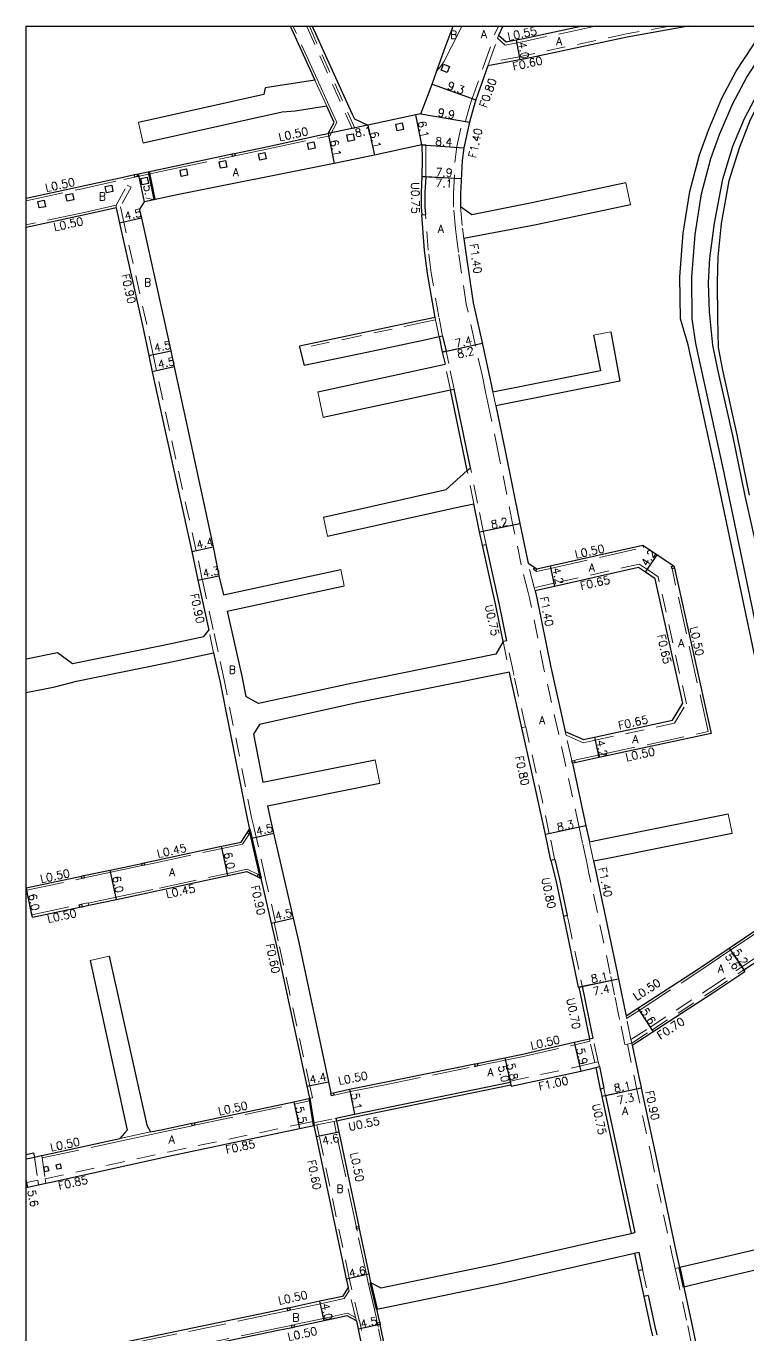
# Model space of a CAD drawing. Header units: metres. Extents: x -11200 to -10400, y -111600 to -111000.
# Drawn here: x -11200 to -11055.8, y -111261.6 to -111000 of the extents above; entities that cross this region are included whole.
import ezdxf

# ---------------------------------------------------------------- set-up
doc = ezdxf.new("R2010")
doc.units = ezdxf.units.M
doc.header["$LTSCALE"] = 2.5
doc.linetypes.add('22320', pattern=[2.5, 1.5, -1])
doc.linetypes.add('22330', pattern=[4, 3, -1])
for name, color, linetype, lineweight in [('2101000', 177, 'Continuous', 30), ('2101001', 1, 'Continuous', 30), ('2102000', 191, 'Continuous', 30), ('2102001', 191, 'Continuous', 9), ('2232000', 4, '22320', 9), ('2233000', 62, '22330', 9), ('6132000', 1, '61320', 9), ('9201100', 215, 'Continuous', 30), ('9202200', 155, 'Continuous', 60), ('9203500', 155, 'Continuous', 30)]:
    doc.layers.add(name, color=color, linetype=linetype, lineweight=lineweight)
for name, color, linetype in [('2231000', 162, 'Continuous'), ('2235000', 7, 'Continuous'), ('9201500', 222, 'Continuous'), ('9202100', 82, 'Continuous'), ('999', 7, 'Continuous')]:
    doc.layers.add(name, color=color, linetype=linetype)
doc.styles.add('Dm_Anotation', font='txt.shx', dxfattribs={"bigfont": 'pscdm.shx'})
doc.linetypes.add('61320', pattern='A,0,[3,dmdr.shx,S=0.25,R=0,X=0,Y=0],1.5,[3,dmdr.shx,S=0.25,R=0,X=0,Y=0]', length=1.5)

msp = doc.modelspace()

# ---------------------------------------------------------------- linework, layer by layer
at = {"layer": '2101000'}
for points in [[(-11199.77, -111000), (-11200, -111000.12)], [(-11147.2, -111000), (-11147.09, -111000.25), (-11146.62, -111001.29), (-11142.3, -111010.78)], [(-11142.81, -111000), (-11134.81, -111017.61), (-11134.4, -111018.49), (-11131.72, -111019.82)], [(-11121.14, -111017.51), (-11119.77, -111014.08), (-11118.87, -111011.58), (-11117.94, -111008.95), (-11116.45, -111004.8), (-11114.67, -111000)], [(-11067.61, -111000), (-11079.88, -111002.17), (-11100.17, -111006.52), (-11101.3, -111006.73), (-11107.69, -111007.93)], [(-11088.83, -111000), (-11100.9, -111002.59), (-11102.04, -111002.8), (-11104.06, -111003.18), (-11105.57, -111001.86)], [(-11104.74, -111000), (-11105.57, -111001.86)], [(-11107.69, -111007.93), (-11110.12, -111014.71), (-11110.55, -111016.08), (-11111.39, -111019.2), (-11112.51, -111024.3), (-11112.87, -111026.88), (-11113.21, -111033.52), (-11113.19, -111035.83), (-11113.17, -111036.08)], [(-11200, -111034.38), (-11189.51, -111032.14), (-11180.59, -111030.16), (-11178.37, -111029.68), (-11177.88, -111029.58), (-11177.55, -111029.51), (-11171.31, -111028.18), (-11158.84, -111025.55), (-11158.35, -111025.45), (-11151.63, -111024.03), (-11141.35, -111021.81), (-11139.65, -111021.46), (-11138.45, -111019.26), (-11139.93, -111016)], [(-11121.14, -111017.51), (-11122.13, -111017.71), (-11131.72, -111019.82)], [(-11120.89, -111023.69), (-11130.4, -111025.78), (-11138.42, -111027.43), (-11170.12, -111033.76), (-11176.36, -111035.08)], [(-11120.89, -111023.69), (-11120.84, -111026.55), (-11120.89, -111030.05)], [(-11120.89, -111030.05), (-11120.14, -111030.08), (-11120.31, -111033.34), (-11120.29, -111036.15), (-11120.16, -111037.66)], [(-11182.04, -111036.32), (-11188.27, -111037.7), (-11200, -111040.21)], [(-11182.04, -111036.32), (-11181.36, -111039.37), (-11176.78, -111059.82), (-11175.49, -111065.85), (-11174.8, -111069.07), (-11172.24, -111080.98), (-11166.91, -111105.03), (-11165.67, -111110.76), (-11163.5, -111120.76)], [(-11177.34, -111036.71), (-11176.36, -111035.08)], [(-11177.34, -111036.71), (-11176.97, -111038.38), (-11172.39, -111058.85), (-11171.09, -111064.9), (-11170.4, -111068.12), (-11167.84, -111080.02), (-11162.61, -111104.1), (-11161.46, -111109.85), (-11160.59, -111113.69)], [(-11118.25, -111058.21), (-11119.78, -111049.44), (-11120.41, -111044.84), (-11120.91, -111037.74), (-11120.16, -111037.66)], [(-11112.54, -111042.44), (-11112.2, -111044.94), (-11110.66, -111055.27), (-11108.94, -111062.98), (-11107.44, -111069.76), (-11106.73, -111073.16)], [(-11118.25, -111058.21), (-11120.85, -111058.76), (-11133.34, -111061.41), (-11145.39, -111063.96)], [(-11116.75, -111061.98), (-11117.48, -111062.13), (-11120.02, -111062.67), (-11131.91, -111065.2), (-11144.45, -111067.85)], [(-11116.75, -111061.98), (-11116.08, -111064.96), (-11116.82, -111065.13), (-11116.27, -111067.59)], [(-11111.2, -111088.25), (-11111.58, -111086.37), (-11114.47, -111072.54)], [(-11106.15, -111075.91), (-11104.28, -111084.87), (-11101.33, -111099.43), (-11099.69, -111107.36)], [(-11108.77, -111103.76), (-11109.37, -111101.06), (-11110.49, -111095.51)], [(-11108.77, -111103.76), (-11108.04, -111103.6)], [(-11103.92, -111122.83), (-11105.36, -111115.68), (-11108.04, -111103.6)], [(-11099.69, -111107.36), (-11098.33, -111108.21), (-11097.91, -111108.48), (-11095.29, -111107.89), (-11076.75, -111103.74), (-11073.86, -111105.66), (-11070.51, -111107.88), (-11070.41, -111108.37), (-11063.08, -111141.38), (-11085.54, -111146.21), (-11090.32, -111147.24), (-11090.8, -111147.34)], [(-11092.25, -111140.96), (-11088.59, -111142.57), (-11086.42, -111142.11), (-11070.82, -111138.75), (-11068.72, -111135.35), (-11074.25, -111110.44), (-11076.19, -111109.15), (-11077.58, -111108.23), (-11094.38, -111111.99), (-11098.29, -111112.86)], [(-11098.29, -111112.86), (-11098, -111113.99), (-11095.14, -111128.15), (-11092.25, -111140.96)], [(-11159.85, -111116.96), (-11156.91, -111129.94), (-11156.09, -111134.02)], [(-11162.53, -111125.26), (-11161.32, -111130.85), (-11155.82, -111158.38), (-11155.33, -111160.5)], [(-11094.35, -111166.56), (-11095.13, -111166.76), (-11096.22, -111161.59), (-11098.83, -111149.47), (-11100.92, -111140.24), (-11103.26, -111129.89), (-11103.42, -111129.1)], [(-11154.59, -111141.55), (-11152.67, -111151.14)], [(-11090.8, -111147.34), (-11090.73, -111147.68), (-11088.1, -111159.84), (-11087.42, -111163.01)], [(-11151.73, -111155.85), (-11151.42, -111157.44), (-11150.53, -111161.31), (-11146.64, -111178.32), (-11145.53, -111183.15), (-11139.59, -111210.98), (-11139.07, -111213.29)], [(-11199.98, -111172.23), (-11188.96, -111169.9), (-11188.47, -111169.8), (-11183.19, -111168.68), (-11176.88, -111167.35), (-11176.44, -111167.26), (-11174.53, -111166.85), (-11160.93, -111163.92), (-11157.05, -111163.08), (-11155.82, -111161.23), (-11155.57, -111160.86), (-11155.33, -111160.5)], [(-11094.35, -111166.56), (-11093.37, -111170.53), (-11091.84, -111177.76), (-11092.62, -111177.94)], [(-11086.59, -111166.87), (-11086.13, -111168.98), (-11081.88, -111189.13), (-11081.03, -111193.33), (-11080.16, -111197.58), (-11080.1, -111197.84)], [(-11198.74, -111178.1), (-11189.29, -111176.11), (-11188.8, -111176), (-11187.48, -111175.72), (-11181.95, -111174.55), (-11173.26, -111172.71), (-11159.66, -111169.79), (-11155.86, -111168.97), (-11153.81, -111169.98), (-11153.41, -111170.18), (-11153.08, -111170.34)], [(-11153.08, -111170.34), (-11151.02, -111179.33), (-11149.92, -111184.13), (-11143.88, -111211.91), (-11143.36, -111214.31)], [(-11080.1, -111197.84), (-11077.75, -111196.31), (-11065.82, -111188.55), (-11059.47, -111184.29), (-11047.2, -111176.04), (-11046.78, -111175.76), (-11043.76, -111173.73)], [(-11092.62, -111177.94), (-11089.91, -111190.8), (-11089.65, -111192.08)], [(-11056.57, -111188.61), (-11044.22, -111180.54), (-11043.77, -111180.24), (-11043.69, -111180.19), (-11043.11, -111179.8)], [(-11078.86, -111203.71), (-11062.72, -111193.22), (-11056.93, -111189.33), (-11056.35, -111188.94), (-11056.57, -111188.61)], [(-11089.65, -111192.08), (-11089.55, -111192.06), (-11088.87, -111191.91)], [(-11088.87, -111191.91), (-11088.28, -111194.81), (-11087.4, -111199.08), (-11086.73, -111202.26)], [(-11139.07, -111213.29), (-11138.58, -111213.18), (-11135.37, -111212.47), (-11128.69, -111211.17), (-11110.31, -111207.43), (-11109.82, -111207.33), (-11104.33, -111206.21), (-11101.03, -111205.54), (-11090.45, -111203.11), (-11087.42, -111202.41), (-11086.73, -111202.26)], [(-11078.86, -111203.71), (-11077.39, -111210.7), (-11077.23, -111211.44), (-11077.05, -111212.27), (-11074.28, -111225.18), (-11070.13, -111244.85), (-11069.42, -111248.12)], [(-11103.06, -111211.87), (-11089.13, -111208.86), (-11086.16, -111208.14), (-11085.43, -111207.96)], [(-11085.43, -111207.96), (-11084.51, -111212.3)], [(-11138.09, -111218.28), (-11134.4, -111217.48), (-11103.24, -111211.09), (-11103.12, -111211.63), (-11103.06, -111211.87)], [(-11175.13, -111221.04), (-11172.66, -111220.51), (-11166.92, -111219.3), (-11166.43, -111219.19), (-11146.52, -111214.99), (-11143.49, -111214.35), (-11143.36, -111214.31)], [(-11084.51, -111212.3), (-11085.25, -111212.46)], [(-11085.25, -111212.46), (-11085.1, -111213.14), (-11084.92, -111213.96)], [(-11084.19, -111213.81), (-11084.92, -111213.96)], [(-11084.19, -111213.81), (-11081.4, -111226.78), (-11078.37, -111241.16)], [(-11200, -111232.14), (-11199.69, -111232.07), (-11197.87, -111231.67), (-11197.53, -111231.59), (-11196.06, -111231.27), (-11195.34, -111231.11), (-11171.53, -111225.89), (-11145.38, -111220.37), (-11142.48, -111219.75)], [(-11142.48, -111219.75), (-11142.02, -111221.94), (-11136.01, -111250.36), (-11135.64, -111252.11)], [(-11138.09, -111218.28), (-11137.98, -111218.82), (-11137.52, -111220.99), (-11133.52, -111239.9), (-11133.41, -111240.39), (-11131.51, -111249.4), (-11131.15, -111251.1)], [(-11200, -111226.41), (-11198.35, -111226.05), (-11196.99, -111225.76), (-11196.88, -111225.73), (-11181.3, -111222.37)], [(-11131.15, -111251.1), (-11129.13, -111252.18), (-11122.62, -111250.84), (-11105.95, -111247.4), (-11084.52, -111242.55), (-11079.1, -111241.33), (-11078.37, -111241.16)], [(-11129.91, -111256.43), (-11121.81, -111254.76), (-11105.1, -111251.31), (-11083.64, -111246.45), (-11078.42, -111245.27), (-11077.54, -111245.07)], [(-11077.54, -111245.07), (-11077.26, -111246.4), (-11076.8, -111248.52)], [(-11077.68, -111248.71), (-11076.8, -111248.52)], [(-11077.68, -111248.71), (-11076.54, -111253.94)], [(-11135.64, -111252.11), (-11136.75, -111253.89), (-11141.28, -111254.87), (-11147.31, -111256.16), (-11147.8, -111256.27), (-11150.43, -111256.83), (-11177.92, -111262.56), (-11184.24, -111263.94), (-11184.73, -111264.05), (-11188.83, -111264.95), (-11190.3, -111265.27), (-11192.44, -111265.74), (-11192.93, -111265.84), (-11200, -111267.39)], [(-11075.66, -111253.75), (-11076.54, -111253.94)], [(-11075.66, -111253.75), (-11074.32, -111259.93), (-11073.95, -111261.6)], [(-11068.57, -111252.03), (-11067.16, -111258.5), (-11064.87, -111269.39), (-11063.36, -111276.6), (-11059.46, -111295.23), (-11057.77, -111302.68)], [(-11124.46, -111282.45), (-11125.34, -111278.22), (-11125.45, -111277.73), (-11129.24, -111259.55), (-11129.34, -111259.06), (-11129.58, -111257.91), (-11129.91, -111256.43)], [(-11133.99, -111258.8), (-11135.83, -111257.78), (-11140.44, -111258.78), (-11146.36, -111260.05), (-11146.85, -111260.16), (-11149.61, -111260.75), (-11177.12, -111266.48), (-11187.95, -111268.85), (-11189.42, -111269.17), (-11191.56, -111269.64), (-11192.05, -111269.74), (-11200, -111271.48)], [(-11133.99, -111258.8), (-11133.99, -111258.85), (-11133.65, -111260.47), (-11131.01, -111273.08), (-11128.11, -111286.98)]]:
    msp.add_lwpolyline(points, dxfattribs=at)
at = {"layer": '2101001'}
for points in [[(-11145.39, -111063.96), (-11145.28, -111064.45), (-11144.45, -111067.85)], [(-11198.74, -111178.1), (-11198.84, -111177.61), (-11199.87, -111172.72), (-11199.98, -111172.23)]]:
    msp.add_lwpolyline(points, dxfattribs=at)
at = {"layer": '2102000'}
for points in [[(-11069.24, -111058.5), (-11069.36, -111050.1), (-11068.7, -111041.38), (-11067.36, -111033.02), (-11065.43, -111025.7), (-11063.64, -111020.8), (-11060.93, -111014.4), (-11058.05, -111008.97), (-11053.22, -111001.58), (-11052.15, -111000)], [(-11042.58, -111171.48), (-11044.84, -111162.43), (-11052.33, -111128.15), (-11060.71, -111088.37), (-11066.17, -111063.44), (-11066.85, -111058.47), (-11066.96, -111050.18), (-11066.31, -111041.66), (-11065.01, -111033.52), (-11063.14, -111026.42), (-11061.41, -111021.68), (-11058.76, -111015.44), (-11055.98, -111010.19), (-11051.23, -111002.92), (-11049.24, -111000)], [(-11039.14, -111170.84), (-11040.43, -111166.32), (-11044.88, -111145.7), (-11048.15, -111131.47), (-11051.71, -111114.26), (-11056.26, -111093.9), (-11058.78, -111081.84), (-11061.66, -111068.93), (-11062.74, -111063.78), (-11063.39, -111057.08), (-11063.58, -111051.32), (-11063.36, -111046.35), (-11062.44, -111039.35), (-11060.76, -111030.58), (-11058.74, -111024.01), (-11056.42, -111018.44), (-11053.15, -111012.25), (-11046.32, -111001.61), (-11045.18, -111000)], [(-11043.75, -111000), (-11045.2, -111002.11), (-11052.09, -111012.62), (-11055.31, -111018.69), (-11057.49, -111024.38), (-11059.58, -111030.92), (-11061.05, -111039.41), (-11061.76, -111046.13), (-11061.87, -111051.25), (-11061.83, -111058.37), (-11061.69, -111064.25), (-11060.83, -111068.74), (-11057.95, -111081.66), (-11055.48, -111093.76)], [(-11142.3, -111010.78), (-11152.25, -111012.31), (-11152.49, -111013.64), (-11177.57, -111019.24)], [(-11139.93, -111016), (-11146.24, -111016.97), (-11148.81, -111017.16), (-11176.64, -111023.39)], [(-11080.12, -111031.33), (-11098.95, -111035.28), (-11110.91, -111037.69), (-11113.17, -111036.08)], [(-11079.2, -111035.73), (-11098.05, -111039.68), (-11112.54, -111042.44)], [(-11043.76, -111173.73), (-11046.34, -111162.74), (-11053.82, -111128.46), (-11062.2, -111088.69), (-11067.68, -111063.68), (-11069.24, -111058.5)], [(-11086.59, -111061.74), (-11085.2, -111068.87), (-11106.73, -111073.16)], [(-11083.11, -111061.07), (-11081.35, -111070.98), (-11106.15, -111075.91)], [(-11141.7, -111073.07), (-11116.27, -111067.59)], [(-11140.61, -111078.16), (-11115.2, -111072.7), (-11114.47, -111072.54)], [(-11140.6, -111098.15), (-11116.04, -111092.62), (-11111.84, -111088.83), (-11111.2, -111088.25)], [(-11139.74, -111101.97), (-11114.05, -111096.18), (-11110.49, -111095.51)], [(-11160.59, -111113.69), (-11137.11, -111108.62)], [(-11159.85, -111116.96), (-11136.41, -111111.9)], [(-11200, -111126.46), (-11193.77, -111125.17), (-11190.72, -111127.39), (-11172.63, -111123.75), (-11164.52, -111121.99), (-11163.5, -111120.76)], [(-11103.92, -111122.83), (-11104.65, -111123.01), (-11106.09, -111125.52), (-11134.73, -111131.31), (-11153.57, -111135.37), (-11156.09, -111134.02)], [(-11200, -111133.16), (-11194.3, -111132.04), (-11189.92, -111130.91), (-11171.89, -111127.29), (-11162.53, -111125.26)], [(-11103.42, -111129.1), (-11133.9, -111135.26), (-11153.33, -111139.59), (-11154.59, -111141.55)], [(-11152.67, -111151.14), (-11130.27, -111146.62)], [(-11151.73, -111155.85), (-11129.32, -111151.32)], [(-11087.42, -111163.01), (-11084.51, -111162.42), (-11059.66, -111157.41)], [(-11086.59, -111166.87), (-11083.73, -111166.29), (-11058.88, -111161.29)], [(-11183.39, -111185.91), (-11175.89, -111219.68), (-11175.13, -111221.04)], [(-11187.24, -111186.77), (-11179.79, -111220.66), (-11180.35, -111221.3), (-11180.8, -111221.8), (-11181.3, -111222.37)], [(-11030.14, -111238.94), (-11036.28, -111240.4), (-11065.64, -111247.25), (-11069.42, -111248.12)], [(-11029.23, -111242.63), (-11035.32, -111244.18), (-11064.73, -111251.14), (-11068.57, -111252.03)]]:
    msp.add_lwpolyline(points, dxfattribs=at)
at = {"layer": '2102001'}
for points in [[(-11176.64, -111023.39), (-11177.57, -111019.24)], [(-11079.2, -111035.73), (-11080.12, -111031.33)], [(-11086.59, -111061.74), (-11083.11, -111061.07)], [(-11140.61, -111078.16), (-11141.7, -111073.07)], [(-11139.74, -111101.97), (-11140.6, -111098.15)], [(-11136.41, -111111.9), (-11137.11, -111108.62)], [(-11129.32, -111151.32), (-11130.27, -111146.62)], [(-11058.88, -111161.29), (-11059.66, -111157.41)], [(-11187.24, -111186.77), (-11183.39, -111185.91)]]:
    msp.add_lwpolyline(points, dxfattribs=at)
at = {"layer": '2231000'}
for points in [[(-11120.89, -111030.05), (-11121.06, -111033.32), (-11121.03, -111036.19), (-11120.91, -111037.74)], [(-11117.48, -111062.13), (-11116.82, -111065.13)], [(-11111.84, -111088.83), (-11112.31, -111086.52), (-11115.2, -111072.7)], [(-11104.65, -111123.01), (-11106.09, -111115.83), (-11108.77, -111103.76)], [(-11095.13, -111166.76), (-11094.15, -111170.71), (-11092.62, -111177.94)], [(-11089.55, -111192.06), (-11088.96, -111194.95), (-11088.09, -111199.22), (-11087.42, -111202.41)], [(-11086.16, -111208.14), (-11085.25, -111212.46)], [(-11137.98, -111218.82), (-11134.29, -111218.02), (-11103.12, -111211.63)], [(-11084.92, -111213.96), (-11082.13, -111226.94), (-11079.1, -111241.33)], [(-11200, -111225.54), (-11198.56, -111225.23), (-11198.35, -111226.05)], [(-11078.42, -111245.27), (-11078.14, -111246.59), (-11077.68, -111248.71)], [(-11076.54, -111253.94), (-11075.2, -111260.12), (-11074.83, -111261.79)]]:
    msp.add_lwpolyline(points, dxfattribs=at)
at = {"layer": '2232000'}
for points in [[(-11143.96, -111000), (-11143.85, -111000.23), (-11136.03, -111017.79), (-11134.81, -111020.46)], [(-11143.41, -111000), (-11143.4, -111000.03), (-11135.58, -111017.58), (-11134.31, -111020.36)], [(-11112.18, -111019.06), (-11112.17, -111019.01), (-11111.32, -111015.85), (-11110.87, -111014.45), (-11108.45, -111007.66), (-11106.3, -111001.54), (-11105.62, -111000)], [(-11071.34, -111000), (-11080.01, -111001.54), (-11100.3, -111005.88), (-11101.42, -111006.1), (-11107.45, -111007.22)], [(-11107.69, -111007.93), (-11107.45, -111007.22), (-11105.76, -111002.42), (-11105.57, -111001.86)], [(-11134.81, -111020.46), (-11134.31, -111020.36)], [(-11081.47, -111198.13), (-11081.53, -111197.86), (-11082.4, -111193.61), (-11083.25, -111189.42), (-11087.5, -111169.27), (-11087.96, -111167.16), (-11088.79, -111163.3), (-11089.47, -111160.14), (-11092.1, -111147.98), (-11092.17, -111147.65), (-11093.61, -111141.27), (-11096.51, -111128.45), (-11099.36, -111114.3), (-11099.64, -111113.21), (-11101.06, -111107.64), (-11102.7, -111099.71), (-11105.65, -111085.15), (-11107.52, -111076.19), (-11108.1, -111073.44), (-11108.81, -111070.05), (-11110.31, -111063.29), (-11112.04, -111055.53), (-11113.59, -111045.14), (-11113.93, -111042.62), (-11114.21, -111040.52), (-11114.56, -111036.19), (-11114.59, -111035.89), (-11114.61, -111033.49), (-11114.26, -111026.75), (-11113.89, -111024.05), (-11112.77, -111018.96)], [(-11111.39, -111019.2), (-11112.18, -111019.06), (-11112.77, -111018.96)], [(-11120.14, -111023.74), (-11120.89, -111023.69)], [(-11120.14, -111023.74), (-11120.09, -111026.55), (-11120.14, -111029.8), (-11120.14, -111030.08)], [(-11182.01, -111035.8), (-11179.79, -111031.75), (-11179, -111032.18), (-11181.16, -111036.13)], [(-11182.04, -111036.32), (-11182.01, -111035.8)], [(-11150.14, -111179.13), (-11152.2, -111170.14), (-11154.45, -111160.3), (-11154.94, -111158.19), (-11160.44, -111130.67), (-11161.65, -111125.07), (-11162.62, -111120.57), (-11164.79, -111110.57), (-11166.03, -111104.84), (-11171.36, -111080.79), (-11173.92, -111068.88), (-11174.61, -111065.66), (-11175.91, -111059.62), (-11180.48, -111039.17), (-11181.16, -111036.13)], [(-11113.17, -111036.08), (-11112.81, -111040.37), (-11112.54, -111042.44)], [(-11117.52, -111058.08), (-11119.04, -111049.32), (-11119.66, -111044.76), (-11120.11, -111038.41), (-11120.16, -111037.66)], [(-11118.16, -111058.7), (-11120.75, -111059.25), (-11133.24, -111061.9), (-11145.28, -111064.45)], [(-11117.48, -111062.13), (-11118.16, -111058.7), (-11118.25, -111058.21)], [(-11116.75, -111061.98), (-11117.52, -111058.08)], [(-11145.39, -111063.96), (-11145.28, -111064.45)], [(-11116.08, -111064.96), (-11115.53, -111067.44)], [(-11115.2, -111072.7), (-11116.27, -111067.59)], [(-11114.47, -111072.54), (-11115.53, -111067.44)], [(-11106.15, -111075.91), (-11106.73, -111073.16)], [(-11110.49, -111095.51), (-11111.84, -111088.83)], [(-11109.76, -111095.37), (-11111.2, -111088.25)], [(-11108.04, -111103.6), (-11108.64, -111100.9), (-11109.76, -111095.37)], [(-11098.29, -111112.86), (-11098.45, -111112.23), (-11099.69, -111107.36)], [(-11092.07, -111141.75), (-11088.66, -111143.25), (-11086.28, -111142.74), (-11070.42, -111139.33), (-11068.03, -111135.47), (-11073.67, -111110.04), (-11075.83, -111108.61), (-11077.45, -111107.53), (-11094.52, -111111.35), (-11098.45, -111112.23)], [(-11162.53, -111125.26), (-11163.5, -111120.76)], [(-11104.65, -111123.01), (-11103.42, -111129.1)], [(-11102.68, -111128.95), (-11103.92, -111122.83)], [(-11100.19, -111140.07), (-11102.53, -111129.73), (-11102.68, -111128.95)], [(-11100.92, -111140.24), (-11100.19, -111140.07), (-11100.14, -111140.06)], [(-11094.35, -111166.56), (-11094.39, -111166.41), (-11095.43, -111161.43), (-11098.05, -111149.3), (-11100.14, -111140.06)], [(-11090.91, -111146.86), (-11091.01, -111146.43), (-11092.07, -111141.75), (-11092.25, -111140.96)], [(-11153.08, -111170.34), (-11153.21, -111169.77), (-11154.92, -111162.31), (-11155.19, -111161.11), (-11155.33, -111160.5)], [(-11086.59, -111166.87), (-11087.42, -111163.01)], [(-11091.84, -111177.76), (-11091.62, -111178.8), (-11089.13, -111190.63), (-11088.87, -111191.91)], [(-11151.02, -111179.33), (-11150.44, -111179.19), (-11150.14, -111179.13)], [(-11150.44, -111179.19), (-11149.34, -111184), (-11143.3, -111211.78), (-11142.78, -111214.19)], [(-11079.11, -111202.56), (-11075.3, -111200.09), (-11063.32, -111192.3), (-11056.96, -111188.02), (-11044.6, -111179.96), (-11044.08, -111179.6)], [(-11074.92, -111200.67), (-11062.94, -111192.88), (-11056.57, -111188.61)], [(-11080.32, -111203.58), (-11081.38, -111198.58), (-11081.47, -111198.13)], [(-11078.95, -111203.29), (-11079.11, -111202.56), (-11079.99, -111198.36), (-11080.1, -111197.84)], [(-11078.95, -111203.29), (-11074.92, -111200.67)], [(-11086.35, -111207.15), (-11087.31, -111202.9), (-11087.42, -111202.41)], [(-11085.66, -111206.99), (-11086.73, -111202.26)], [(-11080.32, -111203.58), (-11079.83, -111203.48), (-11078.95, -111203.29)], [(-11079.83, -111203.48), (-11078.27, -111210.88), (-11078.11, -111211.63), (-11075.16, -111225.37), (-11071.01, -111245.04), (-11070.3, -111248.32)], [(-11078.95, -111203.29), (-11078.86, -111203.71)], [(-11103.28, -111210.9), (-11089.35, -111207.89), (-11086.35, -111207.15), (-11085.66, -111206.99)], [(-11085.43, -111207.96), (-11085.66, -111206.99)], [(-11103.24, -111211.09), (-11103.28, -111210.9)], [(-11143.36, -111214.31), (-11142.78, -111214.19)], [(-11084.51, -111212.3), (-11084.37, -111212.98), (-11084.19, -111213.81)], [(-11196.18, -111230.43), (-11171.71, -111225.06), (-11145.56, -111219.53), (-11142.66, -111218.92)], [(-11142.48, -111219.75), (-11142.59, -111219.21), (-11142.66, -111218.92)], [(-11142.59, -111219.21), (-11138.3, -111218.33), (-11138.09, -111218.28)], [(-11142.48, -111219.75), (-11141.89, -111219.63), (-11138.47, -111218.92), (-11137.98, -111218.82)], [(-11130.43, -111272.96), (-11133.06, -111260.34), (-11133.4, -111258.72), (-11133.41, -111258.68), (-11135.05, -111251.99), (-11135.42, -111250.23), (-11141.43, -111221.82), (-11141.89, -111219.63)], [(-11198.35, -111226.05), (-11197.67, -111230.65), (-11197.53, -111231.59)], [(-11196.88, -111225.73), (-11196.81, -111226.23), (-11196.18, -111230.43), (-11196.06, -111231.27)], [(-11200, -111231.16), (-11199.89, -111231.14), (-11197.67, -111230.65)], [(-11076.8, -111248.52), (-11075.66, -111253.75)], [(-11070.3, -111248.32), (-11070.25, -111248.3), (-11069.42, -111248.12)], [(-11069.4, -111252.21), (-11069.47, -111251.87), (-11070.25, -111248.3)], [(-11068.57, -111252.03), (-11069.42, -111248.12)], [(-11133.99, -111258.8), (-11134.16, -111258.14), (-11135.47, -111252.79), (-11135.64, -111252.11)], [(-11043.49, -111370.33), (-11044.33, -111370.47), (-11046.49, -111358.68), (-11047.83, -111352.65), (-11048.67, -111348.87), (-11050.04, -111342.7), (-11050.32, -111341.38), (-11053.73, -111325.22), (-11057.06, -111309.63), (-11060.29, -111295.41), (-11064.19, -111276.78), (-11065.7, -111269.57), (-11067.99, -111258.68), (-11069.4, -111252.21)]]:
    msp.add_lwpolyline(points, dxfattribs=at)
at = {"layer": '2233000'}
for points in [[(-11158.25, -111025.94), (-11157.93, -111025.87), (-11151.53, -111024.52), (-11141.25, -111022.3), (-11139.32, -111021.9), (-11137.89, -111019.28), (-11139.48, -111015.79), (-11141.85, -111010.57), (-11146.16, -111001.08), (-11146.63, -111000.04), (-11146.65, -111000)], [(-11086.2, -111000), (-11100.8, -111003.13), (-11101.94, -111003.34), (-11104.23, -111003.77), (-11105.76, -111002.42)], [(-11139.93, -111016), (-11142.3, -111010.78)], [(-11177.78, -111030.07), (-11177.61, -111030.03), (-11177.44, -111030), (-11171.2, -111028.67), (-11159.18, -111026.13), (-11158.74, -111026.04)], [(-11200, -111034.9), (-11189.4, -111032.63), (-11180.49, -111030.65), (-11178.52, -111030.23), (-11178.27, -111030.17)], [(-11182.01, -111035.8), (-11188.38, -111037.22), (-11200, -111039.7)], [(-11098.18, -111108.9), (-11098, -111109.01), (-11095.19, -111108.38), (-11076.62, -111104.22), (-11076.75, -111103.74)], [(-11090.42, -111146.75), (-11090.06, -111146.67), (-11085.64, -111145.72), (-11063.68, -111141), (-11070.84, -111108.72), (-11070.89, -111108.48)], [(-11176.35, -111167.7), (-11174.44, -111167.29), (-11160.83, -111164.36), (-11156.77, -111163.49), (-11155.44, -111161.48)], [(-11188.38, -111170.24), (-11183.09, -111169.12), (-11176.79, -111167.79)], [(-11187.58, -111175.28), (-11182.04, -111174.11), (-11173.35, -111172.27), (-11159.76, -111169.35), (-11155.8, -111168.49), (-11153.61, -111169.57)], [(-11199.87, -111172.72), (-11199.98, -111172.23)], [(-11199.87, -111172.72), (-11188.86, -111170.39)], [(-11188.91, -111175.51), (-11187.59, -111175.23)], [(-11187.48, -111175.72), (-11187.58, -111175.28), (-11187.59, -111175.23)], [(-11198.84, -111177.61), (-11189.4, -111175.62)], [(-11198.74, -111178.1), (-11198.84, -111177.61)], [(-11079.99, -111198.36), (-11077.48, -111196.73), (-11065.54, -111188.97), (-11059.2, -111184.71), (-11047.05, -111176.54), (-11046.92, -111176.45)], [(-11109.72, -111207.82), (-11109.46, -111207.76), (-11104.23, -111206.7), (-11100.93, -111206.03), (-11090.34, -111203.6), (-11087.31, -111202.9)], [(-11138.48, -111213.67), (-11138.1, -111213.59), (-11135.27, -111212.96), (-11128.6, -111211.66), (-11110.47, -111207.97), (-11110.21, -111207.92)], [(-11143.25, -111214.8), (-11143.36, -111214.31)], [(-11166.32, -111219.68), (-11166.04, -111219.62), (-11146.42, -111215.47), (-11143.39, -111214.83), (-11143.25, -111214.8)], [(-11196.81, -111226.23), (-11181.2, -111222.86), (-11175.02, -111221.53), (-11172.55, -111221), (-11167.1, -111219.85), (-11166.81, -111219.78)], [(-11134.01, -111240.01), (-11134.06, -111239.77), (-11138.01, -111221.09), (-11138.46, -111218.93), (-11138.47, -111218.92)], [(-11181.3, -111222.37), (-11175.13, -111221.04)], [(-11129.83, -111259.16), (-11129.88, -111258.92), (-11130.07, -111258.01), (-11130.39, -111256.53), (-11131.64, -111251.2), (-11132, -111249.51), (-11133.83, -111240.86), (-11133.9, -111240.49)], [(-11129.91, -111256.43), (-11131.15, -111251.1)], [(-11135.47, -111252.79), (-11136.44, -111254.34), (-11141.18, -111255.36), (-11146.91, -111256.59), (-11147.2, -111256.65)], [(-11147.69, -111256.76), (-11148.08, -111256.84), (-11150.33, -111257.32), (-11177.81, -111263.05), (-11183.95, -111264.39), (-11184.13, -111264.43)], [(-11134.16, -111258.14), (-11135.75, -111257.26), (-11140.55, -111258.29), (-11146.01, -111259.46), (-11146.47, -111259.56)], [(-11146.96, -111259.67), (-11147.39, -111259.76), (-11149.71, -111260.26), (-11177.22, -111265.99), (-11188.06, -111268.36)], [(-11125.93, -111277.84), (-11126.01, -111277.49), (-11129.64, -111260.07), (-11129.73, -111259.65)]]:
    msp.add_lwpolyline(points, dxfattribs=at)
at = {"layer": '2235000'}
for points in [[(-11117.04, -111008.8), (-11116.55, -111007.6), (-11115.35, -111008.09), (-11115.84, -111009.29)], [(-11125.86, -111020.89), (-11126.12, -111019.61), (-11124.84, -111019.35), (-11124.58, -111020.63)], [(-11143.52, -111024.65), (-11143.78, -111023.38), (-11142.51, -111023.12), (-11142.25, -111024.39)], [(-11135.66, -111023.03), (-11135.92, -111021.75), (-11134.64, -111021.49), (-11134.38, -111022.77)], [(-11158.35, -111025.45), (-11158.25, -111025.94), (-11158.74, -111026.04), (-11158.84, -111025.55)], [(-11153.32, -111026.77), (-11153.58, -111025.5), (-11152.31, -111025.24), (-11152.05, -111026.51)], [(-11168.99, -111030.05), (-11169.25, -111028.78), (-11167.98, -111028.52), (-11167.72, -111029.79)], [(-11161.14, -111028.41), (-11161.4, -111027.14), (-11160.13, -111026.88), (-11159.87, -111028.15)], [(-11177.88, -111029.58), (-11177.78, -111030.07), (-11178.27, -111030.17), (-11178.37, -111029.68)], [(-11176.83, -111031.7), (-11177.09, -111030.42), (-11175.81, -111030.16), (-11175.55, -111031.44)], [(-11191.78, -111034.99), (-11192.04, -111033.71), (-11190.76, -111033.45), (-11190.5, -111034.73)], [(-11183.92, -111033.3), (-11184.18, -111032.02), (-11182.91, -111031.76), (-11182.65, -111033.04)], [(-11197.4, -111036.34), (-11197.66, -111035.06), (-11196.39, -111034.8), (-11196.13, -111036.08)], [(-11097.91, -111108.48), (-11098.18, -111108.9), (-11098.6, -111108.63), (-11098.33, -111108.21)], [(-11070.51, -111107.88), (-11070.41, -111108.37), (-11070.89, -111108.48), (-11071, -111107.99)], [(-11090.42, -111146.75), (-11090.32, -111147.24), (-11090.8, -111147.34), (-11090.91, -111146.86)], [(-11155.82, -111161.23), (-11155.57, -111160.86), (-11155.19, -111161.11), (-11155.44, -111161.48)], [(-11176.79, -111167.79), (-11176.88, -111167.35), (-11176.44, -111167.26), (-11176.35, -111167.7)], [(-11188.86, -111170.39), (-11188.96, -111169.9), (-11188.47, -111169.8), (-11188.38, -111170.24), (-11188.37, -111170.29)], [(-11153.81, -111169.98), (-11153.61, -111169.57), (-11153.21, -111169.77), (-11153.41, -111170.18)], [(-11189.29, -111176.11), (-11189.4, -111175.62), (-11188.91, -111175.51), (-11188.8, -111176)], [(-11109.82, -111207.33), (-11109.72, -111207.82), (-11110.21, -111207.92), (-11110.31, -111207.43)], [(-11138.58, -111213.18), (-11138.48, -111213.67), (-11138.96, -111213.78), (-11139.07, -111213.29)], [(-11166.43, -111219.19), (-11166.32, -111219.68), (-11166.81, -111219.78), (-11166.92, -111219.3)], [(-11193.2, -111227.43), (-11193.02, -111228.31), (-11193.8, -111228.47), (-11193.98, -111227.59)], [(-11195.73, -111227.9), (-11195.5, -111228.77), (-11196.28, -111228.97), (-11196.5, -111228.09)], [(-11133.52, -111239.9), (-11133.41, -111240.39), (-11133.9, -111240.49), (-11134.01, -111240.01)], [(-11147.31, -111256.16), (-11147.2, -111256.65), (-11147.69, -111256.76), (-11147.8, -111256.27)], [(-11129.34, -111259.06), (-11129.24, -111259.55), (-11129.73, -111259.65), (-11129.83, -111259.16)], [(-11146.47, -111259.56), (-11146.36, -111260.05), (-11146.85, -111260.16), (-11146.96, -111259.67)]]:
    msp.add_lwpolyline(points, close=True, dxfattribs=at)
at = {"layer": '6132000'}
msp.add_lwpolyline([(-11112.95, -111000), (-11113.51, -111001.27), (-11116.45, -111006.98), (-11117.06, -111007.94), (-11117.94, -111008.95)], dxfattribs=at)
at = {"layer": '9201100'}
for points in [[(-11102.04, -111002.8), (-11101.3, -111006.73)], [(-11118.87, -111011.58), (-11110.12, -111014.71)], [(-11120.89, -111023.69), (-11122.13, -111017.71)], [(-11121.14, -111017.51), (-11111.39, -111019.2)], [(-11131.72, -111019.82), (-11139.65, -111021.46)], [(-11131.72, -111019.82), (-11130.4, -111025.78)], [(-11139.65, -111021.46), (-11138.42, -111027.43)], [(-11120.89, -111023.69), (-11112.51, -111024.3)], [(-11176.36, -111035.08), (-11177.55, -111029.51)], [(-11120.89, -111030.05), (-11113.05, -111030.46)], [(-11120.14, -111030.08), (-11113.05, -111030.46)], [(-11176.97, -111038.38), (-11181.36, -111039.37)], [(-11175.49, -111065.85), (-11171.09, -111064.9)], [(-11170.4, -111068.12), (-11174.8, -111069.07)], [(-11109.37, -111101.06), (-11101.33, -111099.43)], [(-11166.91, -111105.03), (-11162.61, -111104.1)], [(-11076.19, -111109.15), (-11073.86, -111105.66)], [(-11165.67, -111110.76), (-11161.46, -111109.85)], [(-11095.29, -111107.89), (-11094.38, -111111.99)], [(-11086.42, -111142.11), (-11085.54, -111146.21)], [(-11154.92, -111162.31), (-11150.53, -111161.31)], [(-11088.1, -111159.84), (-11096.22, -111161.59)], [(-11159.66, -111169.79), (-11160.93, -111163.92)], [(-11181.95, -111174.55), (-11183.19, -111168.68)], [(-11198.74, -111178.1), (-11199.98, -111172.23)], [(-11151.02, -111179.33), (-11146.64, -111178.32)], [(-11059.47, -111184.29), (-11056.35, -111188.94)], [(-11059.47, -111184.29), (-11056.57, -111188.61)], [(-11077.75, -111196.31), (-11074.7, -111201.01)], [(-11090.45, -111203.11), (-11089.13, -111208.86)], [(-11104.33, -111206.21), (-11103.06, -111211.87)], [(-11104.33, -111206.21), (-11103.24, -111211.09)], [(-11143.88, -111211.91), (-11139.59, -111210.98)], [(-11135.37, -111212.47), (-11134.4, -111217.48)], [(-11077.05, -111212.27), (-11084.19, -111213.81)], [(-11146.52, -111214.99), (-11145.38, -111220.37)], [(-11142.02, -111221.94), (-11137.52, -111220.99)], [(-11199.69, -111232.07), (-11200, -111230.54)], [(-11136.01, -111250.36), (-11131.51, -111249.4)], [(-11140.44, -111258.78), (-11141.28, -111254.87)], [(-11129.24, -111259.55), (-11133.65, -111260.47)]]:
    msp.add_lwpolyline(points, dxfattribs=at)
at = {"layer": '9201100', "flags": 128}
for points in [[(-11116.82, -111065.13), (-11108.86, -111063.36)], [(-11116.08, -111064.96), (-11108.86, -111063.36)], [(-11089.55, -111192.06), (-11081.62, -111190.43)], [(-11088.87, -111191.91), (-11081.62, -111190.43)], [(-11077.05, -111212.27), (-11084.92, -111213.96)]]:
    msp.add_lwpolyline(points, dxfattribs=at)
at = {"layer": '9202200'}
for points in [[(-11175.47, -111029.07), (-11174.35, -111034.66)], [(-11155.33, -111160.5), (-11153.08, -111170.34)], [(-11143.36, -111214.31), (-11142.48, -111219.75)], [(-11068.57, -111252.03), (-11069.42, -111248.12)], [(-11129.91, -111256.43), (-11131.15, -111251.1)]]:
    msp.add_lwpolyline(points, dxfattribs=at)
at = {"layer": '999'}
msp.add_lwpolyline([(-11200, -111000), (-10400, -111000), (-10400, -111600), (-11200, -111600)], close=True, dxfattribs=at)

# ---------------------------------------------------------------- texts
at = {"layer": '9201500', "style": 'Dm_Anotation'}
for s, rotation, p in [('4.0', 280.5921, (-11101.66, -111003.27)), ('9.3', 340.3409, (-11115.97, -111012.51)), ('9.9', 350.1624, (-11117.83, -111017.98)), ('8.1', 11.6368, (-11134.12, -111022.19)), ('6.1', 281.6653, (-11121.73, -111019.11)), ('6.1', 281.6284, (-11139.26, -111022.86)), ('6.1', 282.4146, (-11131.31, -111021.22)), ('8.4', 355.8337, (-11118.29, -111023.77)), ('7.9', 357.0348, (-11118.22, -111029.94)), ('7.1', 356.9253, (-11118.25, -111032.12)), ('5.7', 282.0116, (-11176.6, -111031.86)), ('4.5', 12.6369, (-11180.14, -111038.77)), ('4.5', 12.1293, (-11174.27, -111065.15)), ('7.4', 12.533, (-11114.09, -111064.26)), ('8.2', 12.533, (-11113.68, -111066.39)), ('4.5', 12.1293, (-11173.5, -111068.43)), ('8.2', 11.4406, (-11106.94, -111100.46)), ('4.4', 12.2146, (-11165.8, -111104.48)), ('4.2', 56.3979, (-11075.9, -111108.14)), ('4.3', 12.2146, (-11164.53, -111110.22)), ('4.2', 282.6217, (-11094.86, -111108.38)), ('4.2', 282.1325, (-11086.06, -111142.82)), ('4.5', 12.8911, (-11153.87, -111161.76)), ('8.3', 12.1823, (-11093.74, -111160.96)), ('6.0', 282.1594, (-11160.53, -111165.27)), ('6.0', 281.936, (-11182.8, -111170.03)), ('6.0', 281.9359, (-11199.59, -111173.58)), ('4.5', 12.8911, (-11150.05, -111178.72)), ('5.6', 303.9042, (-11060.4, -111185.94)), ('5.2', 303.9042, (-11058.83, -111185.07)), ('8.1', 11.6041, (-11086.94, -111191.27)), ('7.4', 11.5484, (-11086.58, -111193.79)), ('5.6', 303.0291, (-11077.25, -111196.88)), ('5.9', 282.9444, (-11090.05, -111204.41)), ('4.4', 12.2627, (-11143.17, -111211.41)), ('5.0', 282.5975, (-11105.69, -111207.9)), ('5.8', 282.5975, (-11103.95, -111207.46)), ('8.1', 12.1447, (-11082.34, -111213.15)), ('5.1', 280.951, (-11135.09, -111213.39)), ('7.3', 12.1448, (-11081.7, -111215.56)), ('5.5', 281.9333, (-11146.19, -111216.09)), ('4.6', 11.9428, (-11140.66, -111223.65)), ('5.6', 281.4527, (-11199.77, -111232.77)), ('4.6', 11.9426, (-11135.34, -111250.11)), ('4.0', 282.138, (-11141.03, -111255.45)), ('4.5', 11.7922, (-11133.03, -111260.24))]:
    msp.add_text(s, height=1.6, rotation=rotation, dxfattribs=at).set_placement(p)
at = {"layer": '9202100', "style": 'Dm_Anotation'}
for s, p in [('B', (-11115.28, -111002.51)), ('A', (-11109.11, -111002.41)), ('A', (-11094.07, -111003.79)), ('A', (-11158.7, -111029.98)), ('B', (-11185.48, -111034.84)), ('A', (-11117.74, -111041.33)), ('B', (-11176.44, -111052.01)), ('A', (-11087.55, -111108.99)), ('A', (-11069.66, -111124.11)), ('B', (-11159.53, -111129.43)), ('A', (-11097.47, -111139.53)), ('A', (-11078.84, -111143.31)), ('A', (-11171.45, -111169.91)), ('A', (-11061.75, -111189.18)), ('A', (-11107.8, -111209.9)), ('A', (-11080.88, -111217.63)), ('A', (-11171.53, -111223.36)), ('B', (-11138.01, -111233.17)), ('B', (-11146.82, -111258.93))]:
    msp.add_text(s, height=1.6, dxfattribs=at).set_placement(p)
at = {"layer": '9203500', "style": 'Dm_Anotation'}
for s, rotation, p in [('L0.55', 12.0963, (-11103.6, -111002.9)), ('F0.60', 12.0963, (-11102.56, -111008.86)), ('F0.80', 70.341, (-11107.97, -111016.43)), ('L0.50', 12.2104, (-11149.34, -111022.99)), ('F1.40', 77.5634, (-11110.09, -111026.48)), ('L0.50', 12.0776, (-11195.98, -111033.12)), ('U0.75', 270.4797, (-11123.03, -111031.2)), ('L0.50', 12.0767, (-11194.31, -111040.96)), ('F1.40', 278.5072, (-11111.36, -111043.6)), ('F0.90', 282.614, (-11180.96, -111049.72)), ('L0.50', 12.6213, (-11090.1, -111106.42)), ('F0.65', 12.6213, (-11089.05, -111112.7)), ('F0.90', 282.2146, (-11167.2, -111113.61)), ('F1.40', 281.4032, (-11097.34, -111114.18)), ('U0.75', 282.4948, (-11108.33, -111115.84)), ('L0.50', 282.5093, (-11067.36, -111120.17)), ('F0.65', 282.5093, (-11073.88, -111121.73)), ('F0.65', 12.1326, (-11081.46, -111140.58)), ('F0.80', 282.7365, (-11102.29, -111146.05)), ('L0.50', 12.1326, (-11080.01, -111146.95)), ('L0.45', 12.16, (-11173.65, -111166.24)), ('L0.50', 11.9391, (-11196.99, -111171.27)), ('F1.40', 281.9026, (-11085.65, -111168.31)), ('L0.45', 12.16, (-11171.89, -111174.32)), ('F0.90', 282.8911, (-11155.08, -111171.94)), ('U0.80', 281.9026, (-11097, -111170.35)), ('L0.50', 11.9391, (-11195.63, -111179.25)), ('F0.60', 282.2627, (-11152.09, -111183.58)), ('L0.50', 33.0252, (-11078, -111194.85)), ('U0.70', 281.5484, (-11092.01, -111194.44)), ('F0.70', 33.0297, (-11073.24, -111202.62)), ('L0.50', 12.9326, (-11098.98, -111204.61)), ('L0.50', 11.0972, (-11137.46, -111211.63)), ('F1.00', 12.1905, (-11097.39, -111212.76)), ('F0.90', 282.142, (-11076.24, -111212.93)), ('L0.50', 11.9334, (-11161.43, -111217.7)), ('U0.75', 282.1444, (-11086.89, -111215.57)), ('U0.55', 11.5901, (-11135.39, -111220.82)), ('L0.50', 11.9334, (-11194.98, -111224.93)), ('F0.85', 11.9334, (-11159.99, -111225.39)), ('F0.60', 281.9426, (-11143.8, -111226.81)), ('L0.50', 281.9426, (-11135.25, -111225.29)), ('F0.85', 12.3701, (-11193.43, -111232.61)), ('L0.50', 12.1406, (-11149.46, -111255.56)), ('L0.50', 12.1406, (-11147.54, -111262.8))]:
    msp.add_text(s, height=1.6, rotation=rotation, dxfattribs=at).set_placement(p)

doc.saveas('drawing.dxf')
